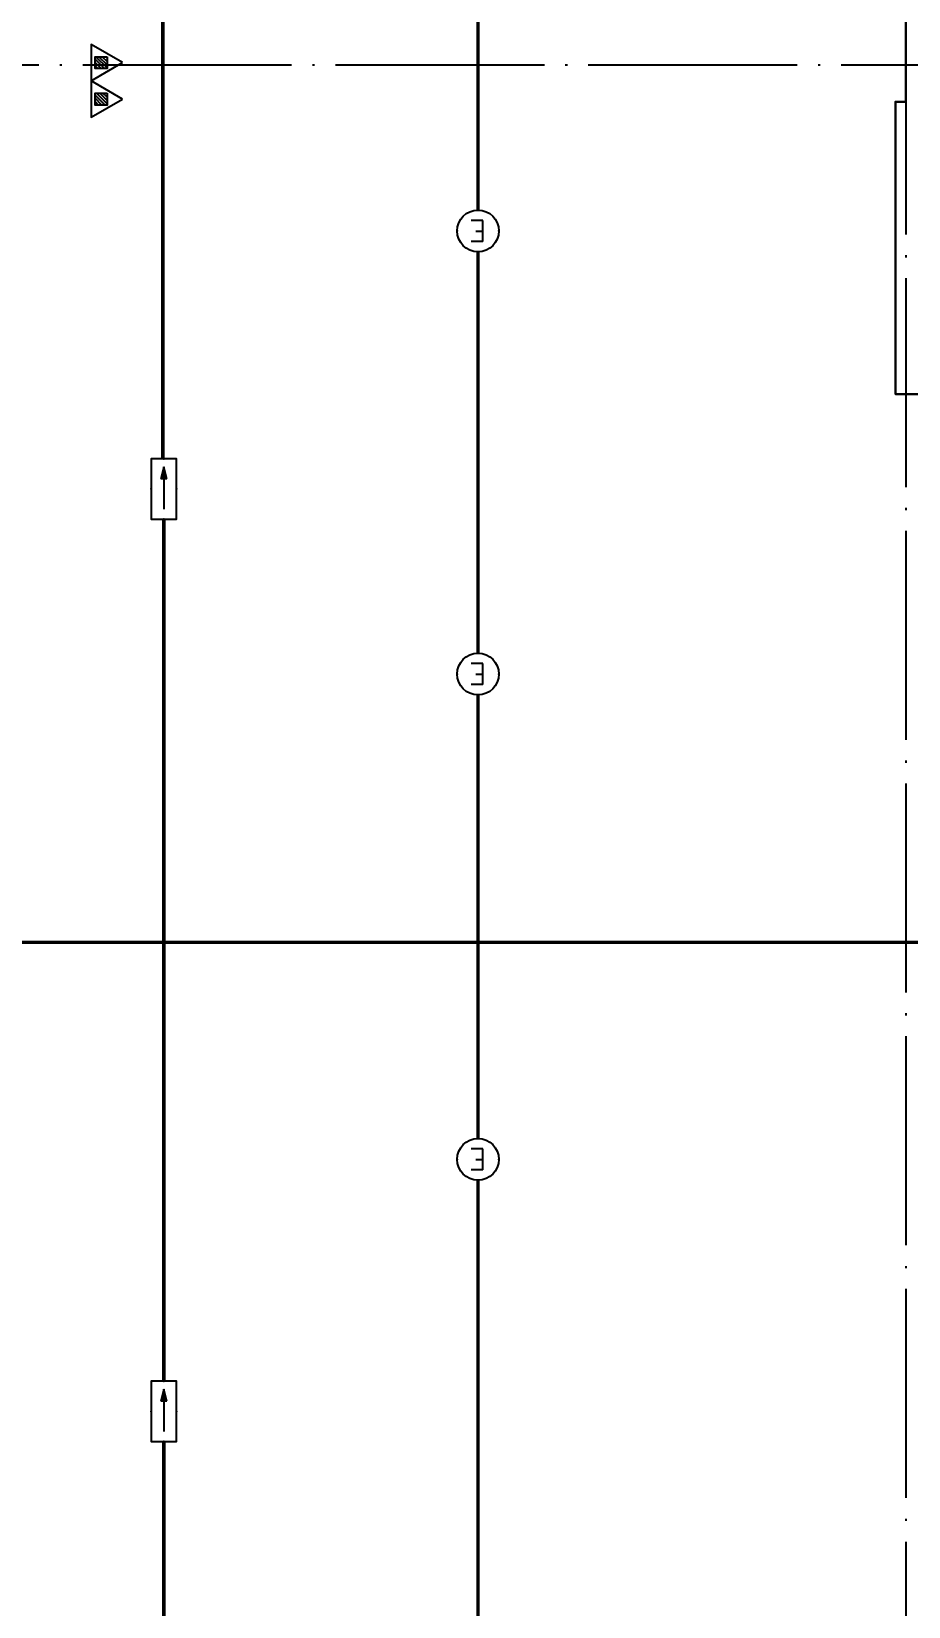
# Model space of a CAD drawing. Extents: x -292644 to 261407, y -12902 to 435090.
# Drawn here: x 111787 to 120182, y 69839 to 84923 of the extents above; entities that cross this region are included whole.
import ezdxf
from ezdxf.enums import TextEntityAlignment as Align
from ezdxf.xclip import XClip

# ---------------------------------------------------------------- set-up
doc = ezdxf.new("R2010")
doc.units = 0
doc.header["$LTSCALE"] = 1000
doc.header["$MEASUREMENT"] = 0
for name, pattern in [('104-10 轴网$0$DOTE', [2.4200000000000004, 2, -0.2, 0.02, -0.2]), ('DASH', [0.35, 0.25, -0.1]), ('X-104 8#10#平面_t3$0$109-34 轴网$0$L1$0$$AUDIT_BAD_LTYPE1', [0]), ('X-104 8#10#平面_t3$0$DASH', [0.35, 0.25, -0.1])]:
    doc.linetypes.add(name, pattern=pattern)
doc.layers.get('0').update_dxf_attribs({"linetype": 'CONTINUOUS'})
for name, color, linetype in [('104-10 轴网$0$A_AXIS-轴线', 36, '104-10 轴网$0$DOTE'), ('EQUIP-照明', 3, 'CONTINUOUS'), ('WIRE-应急', 2, 'DASH'), ('X-104 8#10#平面_t3$0$A-O_分水线', 127, 'CONTINUOUS'), ('X-104 8#10#平面_t3$0$A-SUR_看线', 231, 'CONTINUOUS'), ('X-104 8#10#平面_t3$0$水-消火栓', 41, 'CONTINUOUS')]:
    doc.layers.add(name, color=color, linetype=linetype)
doc.layers.add('X-104 8#10#平面_t3$0$000套内', color=226, linetype='CONTINUOUS', lineweight=30, plot=False)
doc.layers.get('X-104 8#10#平面_t3$0$A-O_分水线').off()
doc.styles.add('_TEL_DIM', font='SIMPLEX', dxfattribs={"width": 0.7, "height": 3.5, "bigfont": 'HZTXT'})
doc.styles.get("Standard").update_dxf_attribs({"font": 'gbenor.shx', "bigfont": 'gbcbig.shx'})

# ---------------------------------------------------------------- blocks, each defined once
blk = doc.blocks.new('104-10 轴网')
at = {"layer": '104-10 轴网$0$A_AXIS-轴线', "linetype": '104-10 轴网$0$DOTE'}
for p, q in [((128829.5977508623, 40099.99999999988), (128829.5977508621, -6500.000000000186)), ((168929.5977508623, 25199.99999999987), (113929.5977508621, 25199.99999999982)), ((168929.5977508623, 16799.99999999987), (113929.5977508621, 16799.99999999982))]:
    blk.add_line(p, q, dxfattribs=at)
blk = doc.blocks.new('X-104 8#10#平面_t3$0$$TWTSYS$00000546')
h = blk.add_hatch()
h.set_pattern_fill('ANSI31', color=256, scale=200, style=0)
h.set_pattern_definition([(45, (-38543.80223862439, -6670.830405693208), (-17.67766952966369, 17.67766952966369), [])])
h.paths.add_polyline_path([(-64.92232553117356, 173.7449990885525), (64.922325531159, 173.7449990885525), (64.922325531159, 43.90034802621994), (-64.92232553117356, 43.90034802621994)])
for points in [[(0, 343.6163707387423), (-198.3870041439732, 0), (198.3870041439732, 0)], [(-64.92232553117356, 173.7449990885525), (64.922325531159, 173.7449990885525), (64.922325531159, 43.90034802621994), (-64.92232553117356, 43.90034802621994)]]:
    blk.add_lwpolyline(points, close=True)
blk = doc.blocks.new('X-104 8#10#平面_t3$0$A$C46662BA1')
at = {"layer": 'X-104 8#10#平面_t3$0$水-消火栓', "xscale": 0.88, "yscale": 0.88, "zscale": 0.88, "rotation": 270}
for p in [(112356.9507218334, 84624.58056364622), (112356.9507218334, 84275.41943635273)]:
    blk.add_blockref('X-104 8#10#平面_t3$0$$TWTSYS$00000546', p, dxfattribs=at)
blk = doc.blocks.new('X-104 8#10#平面_t3')
at = {"layer": 'X-104 8#10#平面_t3$0$000套内'}
blk.add_lwpolyline([(120156.9507218297, 88050.00001395628), (120156.9507218297, 84250.00001394973), (120056.9507218265, 84249.99999212043), (120056.9507218265, 81449.99999212037), (121706.9507452614, 81449.99999212037), (121706.9507452614, 72099.99999250575), (128806.9507452472, 72099.99999250573), (128806.9507452472, 71400.00001392835), (132006.9507218291, 71400.00001392834), (132006.9507218291, 58750.00001395626), (120806.9507218268, 58750.00001395631), (120806.9507218268, 55950.00001387135), (106906.9507218297, 55950.00001387132), (106906.9507218297, 71500.00001395628), (106906.950721829, 76850.00001395635), (108306.9507218577, 76850.00001395638), (108306.9507218577, 88050.00001395628)], close=True, dxfattribs=at)
at = {"layer": 'X-104 8#10#平面_t3$0$000套内', "linetype": 'X-104 8#10#平面_t3$0$109-34 轴网$0$L1$0$$AUDIT_BAD_LTYPE1'}
blk.add_lwpolyline([(120156.950721833, 84599.99999999953), (120156.950721833, 88050.00001395628)], dxfattribs=at)
at = {"layer": 'X-104 8#10#平面_t3$0$A-SUR_看线', "linetype": 'X-104 8#10#平面_t3$0$DASH', "ltscale": 2, "const_width": 30}
blk.add_lwpolyline([(107056.9507218291, 76200.00002790632), (121606.9507452606, 76200.00002790632)], dxfattribs=at)
at = {"linetype": 'X-104 8#10#平面_t3$0$109-34 轴网$0$L1$0$$AUDIT_BAD_LTYPE1'}
ref = blk.add_blockref('104-10 轴网', (-8672.647029029147, 59400.00000000004), dxfattribs=at)
XClip(ref).set_block_clipping_path([(104379.59775086239, -11899.999999999955), (178479.5977508624, 45500.000000000044)])
at = {"layer": 'X-104 8#10#平面_t3$0$A-O_分水线', "linetype": 'X-104 8#10#平面_t3$0$109-34 轴网$0$L1$0$$AUDIT_BAD_LTYPE1'}
blk.add_blockref('X-104 8#10#平面_t3$0$A$C46662BA1', (0, -2.91038304567337e-11), dxfattribs=at)
blk = doc.blocks.new('$equip$00001147')
blk.add_circle((0, 0), 0.5)
at = {"flags": 9}
blk.add_attdef('A', (0, 0), '', height=2e-05, dxfattribs=at)
blk = doc.blocks.new('$equip_U$00000361(HT0843)')
for p in [(0, 0.500000000001819), (-0.5, 1.818989403545856e-12), (0.5, 1.818989403545856e-12), (0, -0.499999999998181)]:
    blk.add_point(p)
blk.add_blockref('$equip$00001147', (0, 1.818989403545856e-12))
at = {"color": 7, "style": '_TEL_DIM'}
blk.add_attdef('$TEXT$', text='', height=0.5, dxfattribs=at).set_placement((0, 1.818989403545856e-12), align=Align.MIDDLE_CENTER)
at = {"color": 7, "style": '_TEL_DIM', "flags": 1}
for tag in ['REMARK', 'A']:
    blk.add_attdef(tag, text='', height=2.5e-05, dxfattribs=at).set_placement((0, 1.818989403545856e-12), align=Align.MIDDLE_CENTER)
blk = doc.blocks.new('$equip$00002541')
blk.add_hatch(color=256).paths.add_polyline_path([(-0.2400000000016007, 0.3719999999993888), (-0.5280000000020664, 0.2999999999992724), (-0.2400000000016007, 0.227999999999156)])
for p, q in [((-0.7199999999975262, 0.5999999999949068), (-0.7199999999975262, 0)), ((0.7199999999975262, 0.5999999999949068), (-0.7199999999975262, 0.5999999999949068)), ((0.7199999999975262, 0), (0.7199999999975262, 0.5999999999949068)), ((-0.7199999999975262, 0), (0.7199999999975262, 0)), ((-0.2400000000016007, 0.3719999999993888), (-0.5280000000020664, 0.2999999999992724)), ((-0.5280000000020664, 0.2999999999992724), (-0.2400000000016007, 0.227999999999156)), ((-0.2400000000016007, 0.3719999999993888), (-0.2400000000016007, 0.227999999999156))]:
    blk.add_line(p, q)
at = {"color": 7}
blk.add_line((-0.4800000000032014, 0.2999999999992724), (0.4800000000032014, 0.2999999999992724), dxfattribs=at)
blk.add_lwpolyline([(-0.7199999999975262, 0.5999999999949068), (-0.7199999999975262, 0), (0.7199999999975262, 0), (0.7199999999975262, 0.5999999999949068), (-0.7199999999975262, 0.5999999999949068), (-0.7199999999975262, 0)])
for p in [(0, 0.5999999999949068), (-0.7199999999975262, 0.2999999999956344), (0, 0), (0.7199999999975262, 0.2999999999956344)]:
    blk.add_point(p)
at = {"color": 7, "style": '_TEL_DIM', "flags": 1}
blk.add_attdef('A', text='', height=2e-05, dxfattribs=at).set_placement((0, 0), align=Align.MIDDLE_CENTER)

msp = doc.modelspace()

# ---------------------------------------------------------------- linework, layer by layer
at = {"layer": 'WIRE-应急', "linetype": 'DASH', "const_width": 35}
for points in [[(113045.3038619711, 86432.83752344044), (113045.3038619711, 80829.66848795764)], [(116060.9879090641, 86090.64186840232), (116060.9879090641, 83212.91629384931)], [(116060.9879090641, 78969.32826547239), (116060.9879090641, 82812.91629384931)], [(113053.6307489376, 80253.66848795961), (113053.6307489385, 71996.07514667402)], [(116060.9879090641, 78569.32826547239), (116060.9879090641, 74321.51923154884)], [(116060.9879090641, 69673.99867408608), (116060.9879090641, 73921.51923154884)], [(113053.6307489386, 71420.075146676), (113053.6307489394, 64929.63725349965)]]:
    msp.add_lwpolyline(points, dxfattribs=at)

# ---------------------------------------------------------------- block references
msp.add_blockref('X-104 8#10#平面_t3', (0, 0))
at = {"layer": 'EQUIP-照明', "xscale": 400, "yscale": 400, "zscale": 400, "rotation": 180}
for p in [(116060.9879090641, 83012.91629385004), (116060.9879090641, 78769.32826547312), (116060.9879090641, 74121.51923154957)]:
    msp.add_blockref('$equip_U$00000361(HT0843)', p, dxfattribs=at).add_auto_attribs({'$TEXT$': 'E'})
at = {"layer": 'EQUIP-照明', "xscale": 400, "yscale": 400, "zscale": 400, "rotation": 270}
for p in [(112933.6307489394, 80541.66848795862), (112933.6307489394, 71708.07514667501)]:
    msp.add_blockref('$equip$00002541', p, dxfattribs=at)

doc.saveas('drawing.dxf')
